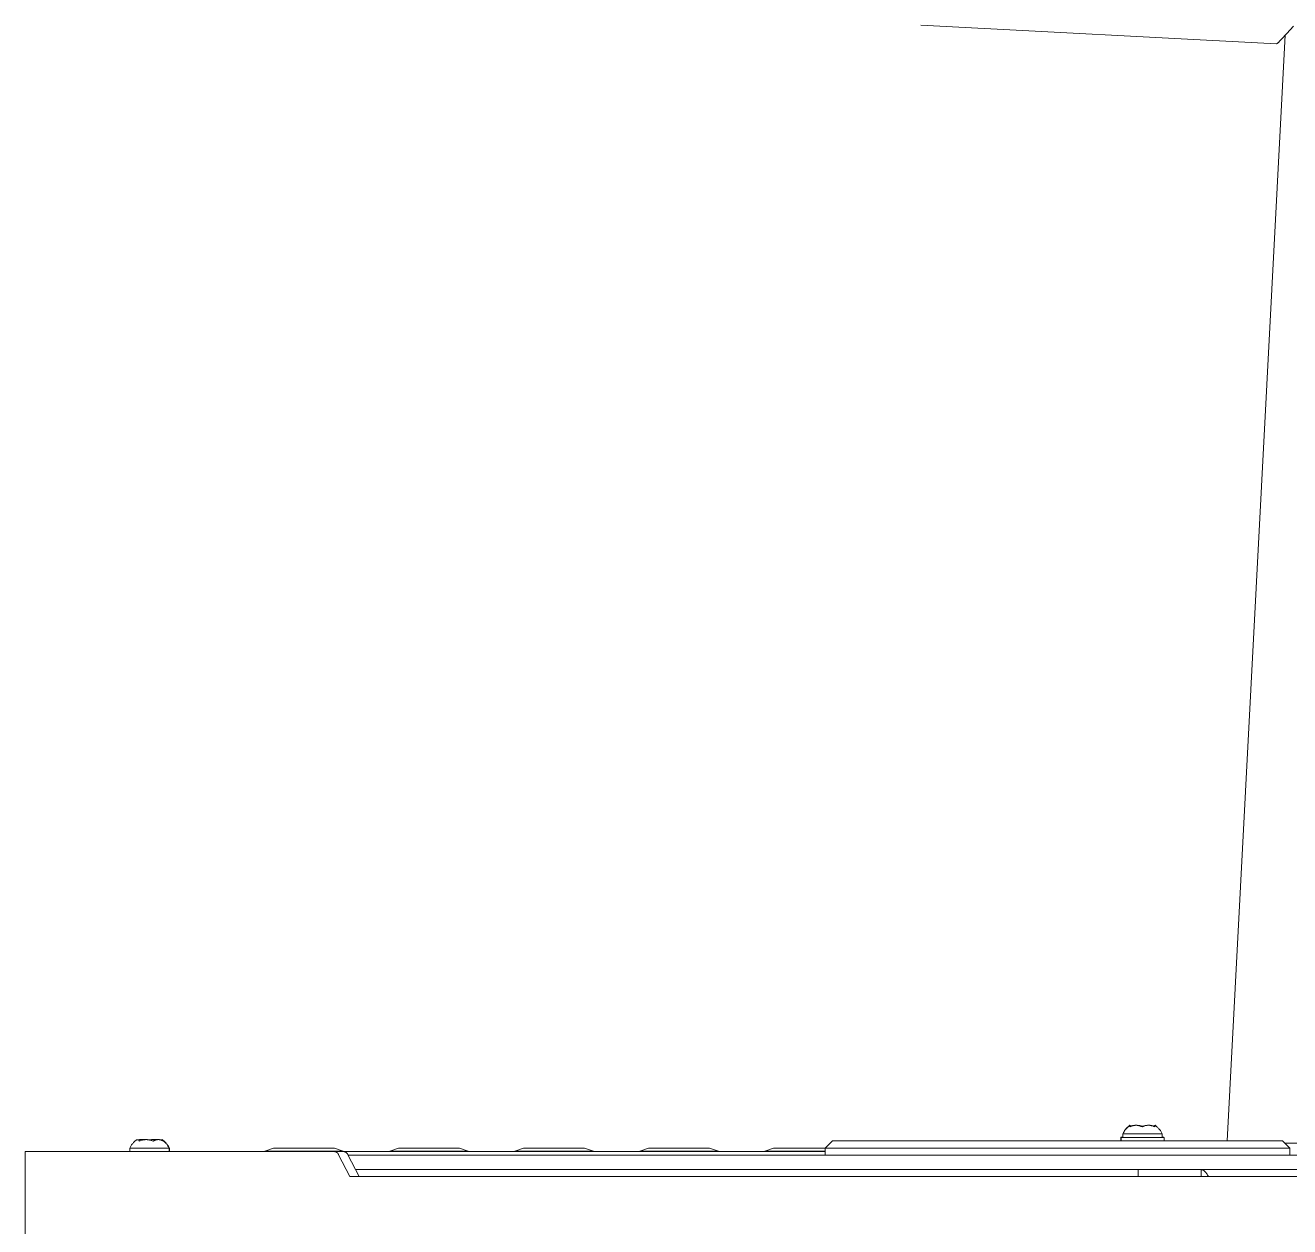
# Model space of a CAD drawing. Header units: inches. Extents: x 214 to 477, y -11 to 187.
# Drawn here: x 333.92 to 347.86, y 88.81 to 102.05 of the extents above; entities that cross this region are included whole.
import ezdxf

# ---------------------------------------------------------------- set-up
doc = ezdxf.new("R2010")
doc.units = ezdxf.units.IN
doc.layers.add('ZANO_R', color=7, linetype='Continuous', lineweight=0)

msp = doc.modelspace()

# ---------------------------------------------------------------- linework, layer by layer
at = {"layer": 'ZANO_R'}
for p, q in [((347.71055, 101.84875), (343.79266, 102.05345)), ((347.82324, 101.96142), (347.89678, 102.04434)), ((347.16778, 89.75703), (347.80641, 101.94282)), ((347.71569, 101.85109), (347.71676, 101.85183)), ((347.71676, 101.85183), (347.7179, 101.85268)), ((347.7179, 101.85268), (347.71913, 101.85362)), ((347.71913, 101.85362), (347.72183, 101.85582)), ((347.72183, 101.85582), (347.72485, 101.85841)), ((347.72485, 101.85841), (347.7282, 101.86141)), ((347.7282, 101.86141), (347.73585, 101.86861)), ((347.73585, 101.86861), (347.74476, 101.87738)), ((347.74476, 101.87738), (347.76628, 101.89955)), ((347.76628, 101.89955), (347.82324, 101.96142)), ((347.71055, 101.84875), (347.71104, 101.84878)), ((347.71104, 101.84878), (347.71161, 101.84891)), ((347.71161, 101.84891), (347.71226, 101.84914)), ((347.71226, 101.84914), (347.71299, 101.84948)), ((347.71299, 101.84948), (347.71381, 101.84991)), ((347.71381, 101.84991), (347.71471, 101.85045)), ((347.71471, 101.85045), (347.71569, 101.85109)), ((346.03185, 89.86466), (346.03647, 89.87143)), ((346.03466, 89.86451), (346.03927, 89.87128)), ((346.03647, 89.87143), (346.04131, 89.87804)), ((346.03927, 89.87128), (346.04412, 89.8779)), ((346.04131, 89.87804), (346.04638, 89.88449)), ((346.04412, 89.8779), (346.04918, 89.88434)), ((346.04638, 89.88449), (346.05167, 89.89075)), ((346.04918, 89.88434), (346.05447, 89.89061)), ((346.05167, 89.89075), (346.05716, 89.89684)), ((346.05447, 89.89061), (346.05996, 89.89669)), ((346.05716, 89.89684), (346.06286, 89.90273)), ((346.05996, 89.89669), (346.06566, 89.90258)), ((346.06286, 89.90273), (346.06876, 89.90842)), ((346.06566, 89.90258), (346.07156, 89.90827)), ((346.06876, 89.90842), (346.07485, 89.91391)), ((346.07156, 89.90827), (346.07765, 89.91376)), ((346.07485, 89.91391), (346.08112, 89.91918)), ((346.07765, 89.91376), (346.08392, 89.91904)), ((346.08112, 89.91918), (346.08757, 89.92424)), ((346.08392, 89.91904), (346.09037, 89.9241)), ((346.08757, 89.92424), (346.09419, 89.92908)), ((346.09037, 89.9241), (346.09699, 89.92893)), ((346.09237, 89.92782), (346.09238, 89.92787)), ((346.09237, 89.92776), (346.09237, 89.92782)), ((346.09237, 89.9277), (346.09237, 89.92776)), ((346.09237, 89.92765), (346.09237, 89.9277)), ((346.09237, 89.92759), (346.09237, 89.92765)), ((346.09237, 89.92753), (346.09237, 89.92759)), ((346.09238, 89.92748), (346.09237, 89.92753)), ((346.09238, 89.92787), (346.09239, 89.92793)), ((346.09239, 89.92742), (346.09238, 89.92748)), ((346.09239, 89.92793), (346.0924, 89.92798)), ((346.0924, 89.92737), (346.09239, 89.92742)), ((346.0924, 89.92798), (346.09241, 89.92804)), ((346.09241, 89.92731), (346.0924, 89.92737)), ((346.09241, 89.92804), (346.09242, 89.92809)), ((346.09242, 89.92726), (346.09241, 89.92731)), ((346.09242, 89.92809), (346.09244, 89.92815)), ((346.09244, 89.9272), (346.09242, 89.92726)), ((346.09244, 89.92815), (346.09246, 89.9282)), ((346.09245, 89.92715), (346.09244, 89.9272)), ((346.09247, 89.9271), (346.09245, 89.92715)), ((346.09246, 89.9282), (346.09248, 89.92825)), ((346.09249, 89.92704), (346.09247, 89.9271)), ((346.09248, 89.92825), (346.0925, 89.92831)), ((346.09252, 89.92699), (346.09249, 89.92704)), ((346.0925, 89.92831), (346.09252, 89.92836)), ((346.09252, 89.92836), (346.09254, 89.92841)), ((346.09254, 89.92694), (346.09252, 89.92699)), ((346.09254, 89.92841), (346.09257, 89.92846)), ((346.09257, 89.92689), (346.09254, 89.92694)), ((346.09257, 89.92846), (346.0926, 89.92851)), ((346.0926, 89.92684), (346.09257, 89.92689)), ((346.0926, 89.92851), (346.09263, 89.92855)), ((346.09263, 89.9268), (346.0926, 89.92684)), ((346.09263, 89.92855), (346.09266, 89.9286)), ((346.09266, 89.92675), (346.09263, 89.9268)), ((346.09266, 89.9286), (346.09269, 89.92865)), ((346.09269, 89.9267), (346.09266, 89.92675)), ((346.09269, 89.92865), (346.09273, 89.92869)), ((346.09273, 89.92666), (346.09269, 89.9267)), ((346.09273, 89.92869), (346.09276, 89.92873)), ((346.09276, 89.92662), (346.09273, 89.92666)), ((346.09276, 89.92873), (346.0928, 89.92877)), ((346.0928, 89.92657), (346.09276, 89.92662)), ((346.0928, 89.92877), (346.09284, 89.92882)), ((346.09284, 89.92653), (346.0928, 89.92657)), ((346.09284, 89.92882), (346.09288, 89.92885)), ((346.09288, 89.92649), (346.09284, 89.92653)), ((346.09288, 89.92885), (346.09292, 89.92889)), ((346.09292, 89.92646), (346.09288, 89.92649)), ((346.09292, 89.92889), (346.09297, 89.92893)), ((346.09296, 89.92642), (346.09292, 89.92646)), ((346.09301, 89.92639), (346.09296, 89.92642)), ((346.09297, 89.92893), (346.09301, 89.92896)), ((346.09301, 89.92896), (346.09306, 89.929)), ((346.09305, 89.92635), (346.09301, 89.92639)), ((346.0931, 89.92632), (346.09305, 89.92635)), ((346.09306, 89.929), (346.0931, 89.92903)), ((346.0931, 89.92903), (346.09315, 89.92906)), ((346.09315, 89.92629), (346.0931, 89.92632)), ((346.09315, 89.92906), (346.0932, 89.92908)), ((346.0932, 89.92626), (346.09315, 89.92629)), ((346.0932, 89.92908), (346.09325, 89.92911)), ((346.09325, 89.92624), (346.0932, 89.92626)), ((346.09325, 89.92911), (346.0933, 89.92914)), ((346.0933, 89.92914), (346.09335, 89.92916)), ((346.09335, 89.92916), (346.0934, 89.92918)), ((346.0934, 89.92918), (346.09346, 89.9292)), ((346.09346, 89.9292), (346.09351, 89.92922)), ((346.09351, 89.92922), (346.09357, 89.92923)), ((346.09357, 89.92923), (346.09362, 89.92925)), ((346.09362, 89.92925), (346.09367, 89.92926)), ((346.09367, 89.92926), (346.09373, 89.92927)), ((346.09373, 89.92927), (346.09379, 89.92927)), ((346.09379, 89.92927), (346.09384, 89.92928)), ((346.09384, 89.92928), (346.0939, 89.92928)), ((346.0939, 89.92928), (346.09395, 89.92929)), ((346.09395, 89.92929), (346.09401, 89.92929)), ((346.09401, 89.92929), (346.09407, 89.92928)), ((346.09407, 89.92928), (346.09412, 89.92928)), ((346.09412, 89.92928), (346.09418, 89.92927)), ((346.09418, 89.92927), (346.09424, 89.92927)), ((346.09424, 89.92927), (346.09429, 89.92926)), ((346.09424, 89.91232), (346.09496, 89.9192)), ((346.09854, 89.91452), (346.09424, 89.91232)), ((346.09429, 89.92926), (346.09435, 89.92924)), ((346.09435, 89.92924), (346.0944, 89.92923)), ((346.0944, 89.92923), (346.09445, 89.92922)), ((346.09445, 89.92922), (346.09451, 89.9292)), ((346.09451, 89.9292), (346.09456, 89.92918)), ((346.09456, 89.92918), (346.09461, 89.92916)), ((346.09461, 89.92916), (346.09466, 89.92913)), ((346.09466, 89.92913), (346.09472, 89.92911)), ((346.09472, 89.92911), (346.09476, 89.92908)), ((346.09476, 89.92908), (346.09481, 89.92906)), ((346.09481, 89.92906), (346.09486, 89.92903)), ((346.09486, 89.92903), (346.09491, 89.92899)), ((346.09491, 89.92899), (346.09495, 89.92896)), ((346.09495, 89.92896), (346.095, 89.92893)), ((346.09496, 89.9192), (346.09533, 89.92201)), ((346.095, 89.92893), (346.09504, 89.92889)), ((346.09504, 89.92889), (346.09508, 89.92885)), ((346.09508, 89.92885), (346.09512, 89.92881)), ((346.09512, 89.92881), (346.09516, 89.92877)), ((346.09516, 89.92877), (346.0952, 89.92873)), ((346.0952, 89.92873), (346.09524, 89.92869)), ((346.09524, 89.92869), (346.09527, 89.92864)), ((346.09527, 89.92864), (346.0953, 89.9286)), ((346.0953, 89.9286), (346.09534, 89.92855)), ((346.09533, 89.92201), (346.09571, 89.92438)), ((346.09534, 89.92855), (346.09536, 89.9285)), ((346.09536, 89.9285), (346.09539, 89.92845)), ((346.09539, 89.92845), (346.09542, 89.9284)), ((346.09542, 89.9284), (346.09544, 89.92835)), ((346.09544, 89.92835), (346.09547, 89.9283)), ((346.09547, 89.9283), (346.09549, 89.92825)), ((346.09549, 89.92825), (346.09551, 89.9282)), ((346.09551, 89.9282), (346.09552, 89.92814)), ((346.09552, 89.92814), (346.09554, 89.92809)), ((346.09554, 89.92809), (346.09555, 89.92803)), ((346.09555, 89.92803), (346.09557, 89.92798)), ((346.09557, 89.92798), (346.09558, 89.92792)), ((346.09571, 89.92438), (346.0959, 89.9254)), ((346.0959, 89.9254), (346.09609, 89.92629)), ((346.09609, 89.92629), (346.09619, 89.92669)), ((346.09619, 89.92669), (346.09629, 89.92707)), ((346.09629, 89.92707), (346.09639, 89.92741)), ((346.09639, 89.92741), (346.09648, 89.92772)), ((346.09648, 89.92772), (346.09658, 89.92801)), ((346.09658, 89.92801), (346.09663, 89.92814)), ((346.09663, 89.92814), (346.09668, 89.92826)), ((346.09668, 89.92826), (346.09673, 89.92837)), ((346.09673, 89.92837), (346.09678, 89.92848)), ((346.09678, 89.92848), (346.09683, 89.92858)), ((346.09683, 89.92858), (346.09685, 89.92863)), ((346.09685, 89.92863), (346.09688, 89.92867)), ((346.09688, 89.92867), (346.0969, 89.92871)), ((346.0969, 89.92871), (346.09693, 89.92875)), ((346.09693, 89.92875), (346.09695, 89.92879)), ((346.09695, 89.92879), (346.09698, 89.92883)), ((346.09698, 89.92883), (346.097, 89.92887)), ((346.097, 89.92887), (346.09703, 89.9289)), ((346.09703, 89.9289), (346.09705, 89.92893)), ((346.09705, 89.92893), (346.09708, 89.92896)), ((346.09708, 89.92896), (346.0971, 89.92899)), ((346.0971, 89.92899), (346.09713, 89.92901)), ((346.09713, 89.92901), (346.09715, 89.92904)), ((346.09715, 89.92904), (346.09718, 89.92906)), ((346.09718, 89.92906), (346.0972, 89.92908)), ((346.0972, 89.92908), (346.09723, 89.92909)), ((346.09723, 89.92909), (346.09725, 89.92911)), ((346.09725, 89.92911), (346.09728, 89.92912)), ((346.09728, 89.92912), (346.0973, 89.92914)), ((346.0973, 89.92914), (346.09733, 89.92915)), ((346.09733, 89.92915), (346.09735, 89.92915)), ((346.09735, 89.92915), (346.09737, 89.92916)), ((346.09737, 89.92916), (346.0974, 89.92916)), ((346.0974, 89.92916), (346.09742, 89.92917)), ((346.09742, 89.92917), (346.09745, 89.92917)), ((346.09745, 89.92917), (346.09747, 89.92916)), ((346.09747, 89.92916), (346.0975, 89.92916)), ((346.0975, 89.92916), (346.09752, 89.92916)), ((346.09752, 89.92916), (346.09755, 89.92915)), ((346.09755, 89.92915), (346.09757, 89.92914)), ((346.09757, 89.92914), (346.0976, 89.92913)), ((346.0976, 89.92913), (346.09762, 89.92911)), ((346.09762, 89.92911), (346.09765, 89.9291)), ((346.09765, 89.9291), (346.09767, 89.92908)), ((346.09767, 89.92908), (346.0977, 89.92906)), ((346.0977, 89.92906), (346.09772, 89.92904)), ((346.09772, 89.92904), (346.09775, 89.92902)), ((346.09775, 89.92902), (346.09777, 89.92899)), ((346.09777, 89.92899), (346.0978, 89.92897)), ((346.0978, 89.92897), (346.09782, 89.92894)), ((346.09782, 89.92894), (346.09785, 89.92891)), ((346.09785, 89.92891), (346.09787, 89.92887)), ((346.09787, 89.92887), (346.0979, 89.92884)), ((346.0979, 89.92884), (346.09792, 89.9288)), ((346.09792, 89.9288), (346.09795, 89.92876)), ((346.09795, 89.92876), (346.09797, 89.92872)), ((346.09797, 89.92872), (346.09799, 89.92868)), ((346.09799, 89.92868), (346.09802, 89.92864)), ((346.09802, 89.92864), (346.09807, 89.92854)), ((346.09807, 89.92854), (346.09812, 89.92844)), ((346.09812, 89.92844), (346.09817, 89.92833)), ((346.09817, 89.92833), (346.09822, 89.92821)), ((346.09822, 89.92821), (346.09827, 89.92809)), ((346.09827, 89.92809), (346.09832, 89.92795)), ((346.09832, 89.92795), (346.09836, 89.92781)), ((346.09836, 89.92781), (346.09846, 89.92751)), ((346.09846, 89.92751), (346.09856, 89.92717)), ((346.1029, 89.91658), (346.09854, 89.91452)), ((346.09856, 89.92717), (346.09866, 89.92681)), ((346.09866, 89.92681), (346.09885, 89.92599)), ((346.09885, 89.92599), (346.09905, 89.92506)), ((346.09905, 89.92506), (346.09924, 89.924)), ((346.09924, 89.924), (346.09962, 89.92155)), ((346.09962, 89.92155), (346.09999, 89.91866)), ((346.09999, 89.91866), (346.10035, 89.91535)), ((346.10463, 89.91862), (346.10021, 89.91672)), ((346.10734, 89.91849), (346.1029, 89.91658)), ((346.10912, 89.92037), (346.10463, 89.91862)), ((346.11184, 89.92025), (346.10734, 89.91849)), ((346.11367, 89.92197), (346.10912, 89.92037)), ((346.11639, 89.92185), (346.11184, 89.92025)), ((346.11826, 89.92342), (346.11367, 89.92197)), ((346.121, 89.9233), (346.11639, 89.92185)), ((346.1229, 89.92471), (346.11826, 89.92342)), ((346.12565, 89.92459), (346.121, 89.9233)), ((346.12759, 89.92584), (346.1229, 89.92471)), ((346.13035, 89.92573), (346.12565, 89.92459)), ((346.13231, 89.92682), (346.12759, 89.92584)), ((346.13508, 89.9267), (346.13035, 89.92573)), ((346.13705, 89.92763), (346.13231, 89.92682)), ((346.13984, 89.92751), (346.13508, 89.9267)), ((346.14183, 89.92829), (346.13705, 89.92763)), ((346.14462, 89.92817), (346.13984, 89.92751)), ((346.14662, 89.92878), (346.14183, 89.92829)), ((346.14942, 89.92866), (346.14462, 89.92817)), ((346.15143, 89.92911), (346.14662, 89.92878)), ((346.15424, 89.92898), (346.14942, 89.92866)), ((346.15624, 89.92928), (346.15143, 89.92911)), ((346.15907, 89.92915), (346.15424, 89.92898)), ((346.16106, 89.92928), (346.15624, 89.92928)), ((346.1639, 89.92915), (346.15907, 89.92915)), ((346.16588, 89.92913), (346.16106, 89.92928)), ((346.16307, 89.92923), (346.16747, 89.92931)), ((346.16872, 89.92898), (346.1639, 89.92915)), ((346.16587, 89.92908), (346.17096, 89.92916)), ((346.16747, 89.92931), (346.17186, 89.92927)), ((346.17354, 89.92866), (346.16872, 89.92898)), ((346.17096, 89.92916), (346.17605, 89.92908)), ((346.17186, 89.92927), (346.17625, 89.92911)), ((346.17834, 89.92817), (346.17354, 89.92866)), ((346.17605, 89.92908), (346.18113, 89.92883)), ((346.18313, 89.92751), (346.17834, 89.92817)), ((346.18113, 89.92883), (346.1862, 89.92841)), ((346.18789, 89.9267), (346.18313, 89.92751)), ((346.1862, 89.92841), (346.19125, 89.92783)), ((346.19262, 89.92573), (346.18789, 89.9267)), ((346.19125, 89.92783), (346.19628, 89.92709)), ((346.19731, 89.92459), (346.19262, 89.92573)), ((346.19628, 89.92709), (346.20129, 89.92618)), ((346.20197, 89.9233), (346.19731, 89.92459)), ((346.20129, 89.92618), (346.20626, 89.92511)), ((346.20657, 89.92185), (346.20197, 89.9233)), ((346.20626, 89.92511), (346.21119, 89.92388)), ((346.21113, 89.92025), (346.20657, 89.92185)), ((346.21562, 89.91849), (346.21113, 89.92025)), ((346.21119, 89.92388), (346.21609, 89.92249)), ((346.22006, 89.91658), (346.21562, 89.91849)), ((346.21609, 89.92249), (346.22093, 89.92094)), ((346.22443, 89.91452), (346.22006, 89.91658)), ((346.22093, 89.92094), (346.22572, 89.91923)), ((346.22873, 89.91232), (346.22443, 89.91452)), ((346.22572, 89.91923), (346.23045, 89.91737)), ((346.23191, 89.91387), (346.22873, 89.91232)), ((346.23045, 89.91737), (346.23512, 89.91535)), ((346.23512, 89.91535), (346.23191, 89.91387)), ((346.23822, 89.91801), (346.23356, 89.91605)), ((346.24004, 89.91747), (346.23512, 89.91535)), ((346.24295, 89.91983), (346.23822, 89.91801)), ((346.24502, 89.91942), (346.24004, 89.91747)), ((346.24774, 89.92149), (346.24295, 89.91983)), ((346.25006, 89.9212), (346.24502, 89.91942)), ((346.25258, 89.923), (346.24774, 89.92149)), ((346.25517, 89.9228), (346.25006, 89.9212)), ((346.25746, 89.92434), (346.25258, 89.923)), ((346.26033, 89.92423), (346.25517, 89.9228)), ((346.26239, 89.92553), (346.25746, 89.92434)), ((346.26553, 89.92548), (346.26033, 89.92423)), ((346.26735, 89.92656), (346.26239, 89.92553)), ((346.27077, 89.92654), (346.26553, 89.92548)), ((346.27234, 89.92742), (346.26735, 89.92656)), ((346.27605, 89.92743), (346.27077, 89.92654)), ((346.27736, 89.92813), (346.27234, 89.92742)), ((346.28135, 89.92814), (346.27605, 89.92743)), ((346.2824, 89.92867), (346.27736, 89.92813)), ((346.28667, 89.92866), (346.28135, 89.92814)), ((346.28745, 89.92904), (346.2824, 89.92867)), ((346.29201, 89.929), (346.28667, 89.92866)), ((346.29251, 89.92925), (346.28745, 89.92904)), ((346.29736, 89.92915), (346.29201, 89.929)), ((346.29758, 89.9293), (346.29251, 89.92925)), ((346.30271, 89.92913), (346.29736, 89.92915)), ((346.30264, 89.92919), (346.29758, 89.9293)), ((346.30157, 89.92924), (346.30517, 89.92931)), ((346.30806, 89.92891), (346.30271, 89.92913)), ((346.30438, 89.9291), (346.3092, 89.92916)), ((346.30517, 89.92931), (346.30877, 89.92929)), ((346.31339, 89.92852), (346.30806, 89.92891)), ((346.3092, 89.92916), (346.31403, 89.92905)), ((346.31871, 89.92794), (346.31339, 89.92852)), ((346.31403, 89.92905), (346.31885, 89.92879)), ((346.32401, 89.92718), (346.31871, 89.92794)), ((346.31885, 89.92879), (346.32365, 89.92836)), ((346.32365, 89.92836), (346.32844, 89.92777)), ((346.32927, 89.92623), (346.32401, 89.92718)), ((346.32844, 89.92777), (346.33321, 89.92702)), ((346.3345, 89.92511), (346.32927, 89.92623)), ((346.33321, 89.92702), (346.33795, 89.9261)), ((346.33969, 89.9238), (346.3345, 89.92511)), ((346.33795, 89.9261), (346.34266, 89.92503)), ((346.34483, 89.92232), (346.33969, 89.9238)), ((346.34266, 89.92503), (346.34733, 89.92381)), ((346.34992, 89.92066), (346.34483, 89.92232)), ((346.34733, 89.92381), (346.35195, 89.92242)), ((346.35495, 89.91883), (346.34992, 89.92066)), ((346.35195, 89.92242), (346.35652, 89.92088)), ((346.35991, 89.91683), (346.35495, 89.91883)), ((346.35652, 89.92088), (346.36104, 89.91919)), ((346.3648, 89.91466), (346.35991, 89.91683)), ((346.36104, 89.91919), (346.3655, 89.91735)), ((346.36961, 89.91232), (346.3648, 89.91466)), ((346.3655, 89.91735), (346.3699, 89.91535)), ((346.36707, 89.91974), (346.36705, 89.91911)), ((346.36705, 89.91911), (346.36706, 89.91848)), ((346.36706, 89.91848), (346.36709, 89.91784)), ((346.36711, 89.92038), (346.36707, 89.91974)), ((346.36709, 89.91784), (346.36714, 89.91721)), ((346.36716, 89.92101), (346.36711, 89.92038)), ((346.36714, 89.91721), (346.36721, 89.91658)), ((346.36725, 89.92164), (346.36716, 89.92101)), ((346.36735, 89.92226), (346.36725, 89.92164)), ((346.36747, 89.92288), (346.36735, 89.92226)), ((346.36762, 89.9235), (346.36747, 89.92288)), ((346.36779, 89.92411), (346.36762, 89.9235)), ((346.36798, 89.92471), (346.36779, 89.92411)), ((346.36819, 89.92531), (346.36798, 89.92471)), ((346.36842, 89.9259), (346.36819, 89.92531)), ((346.36867, 89.92648), (346.36842, 89.9259)), ((346.36894, 89.92706), (346.36867, 89.92648)), ((346.36923, 89.92762), (346.36894, 89.92706)), ((346.36954, 89.92817), (346.36923, 89.92762)), ((346.36945, 89.91618), (346.36944, 89.91521)), ((346.36944, 89.91521), (346.36946, 89.91425)), ((346.36949, 89.91715), (346.36945, 89.91618)), ((346.36946, 89.91425), (346.36952, 89.91328)), ((346.36957, 89.91811), (346.36949, 89.91715)), ((346.36952, 89.91328), (346.36961, 89.91232)), ((346.36987, 89.92871), (346.36954, 89.92817)), ((346.36968, 89.91907), (346.36957, 89.91811)), ((346.36982, 89.92003), (346.36968, 89.91907)), ((346.36999, 89.92098), (346.36982, 89.92003)), ((346.37022, 89.92924), (346.36987, 89.92871)), ((346.3702, 89.92192), (346.36999, 89.92098)), ((346.37044, 89.92286), (346.3702, 89.92192)), ((346.37195, 89.92801), (346.37023, 89.92924)), ((346.37072, 89.92378), (346.37044, 89.92286)), ((346.37102, 89.9247), (346.37072, 89.92378)), ((346.37136, 89.92561), (346.37102, 89.9247)), ((346.37173, 89.9265), (346.37136, 89.92561)), ((346.37213, 89.92738), (346.37173, 89.9265)), ((346.37256, 89.92825), (346.37213, 89.92738)), ((346.37302, 89.9291), (346.37256, 89.92825)), ((346.37967, 89.92425), (346.37303, 89.92909)), ((346.38614, 89.91919), (346.37967, 89.92425)), ((346.39243, 89.9139), (346.38614, 89.91919)), ((346.39854, 89.90841), (346.39243, 89.9139)), ((346.40446, 89.90271), (346.39854, 89.90841)), ((346.41017, 89.89681), (346.40446, 89.90271)), ((346.41569, 89.89072), (346.41017, 89.89681)), ((346.42099, 89.88444), (346.41569, 89.89072)), ((346.42607, 89.87798), (346.42099, 89.88444)), ((346.43092, 89.87136), (346.42607, 89.87798)), ((346.43555, 89.86457), (346.43092, 89.87136)), ((335.10523, 89.72759), (335.11065, 89.73395)), ((335.11065, 89.73395), (335.11629, 89.74012)), ((335.11629, 89.74012), (335.12215, 89.74609)), ((335.12215, 89.74609), (335.12821, 89.75185)), ((335.12821, 89.75185), (335.13446, 89.7574)), ((335.13446, 89.7574), (335.14091, 89.76273)), ((335.14091, 89.76273), (335.14754, 89.76783)), ((335.14815, 89.76819), (335.14754, 89.76783)), ((335.14878, 89.76853), (335.14815, 89.76819)), ((335.14941, 89.76885), (335.14878, 89.76853)), ((335.15006, 89.76914), (335.14941, 89.76885)), ((335.15072, 89.76941), (335.15006, 89.76914)), ((335.15139, 89.76966), (335.15072, 89.76941)), ((335.15206, 89.76989), (335.15139, 89.76966)), ((335.15274, 89.77009), (335.15206, 89.76989)), ((335.15343, 89.77027), (335.15274, 89.77009)), ((335.15413, 89.77043), (335.15343, 89.77027)), ((335.15483, 89.77056), (335.15413, 89.77043)), ((335.15553, 89.77067), (335.15483, 89.77056)), ((335.15624, 89.77075), (335.15553, 89.77067)), ((335.15695, 89.77081), (335.15624, 89.77075)), ((335.15766, 89.77084), (335.15695, 89.77081)), ((335.15837, 89.77085), (335.15766, 89.77084)), ((335.15908, 89.77083), (335.15837, 89.77085)), ((335.15979, 89.77079), (335.15908, 89.77083)), ((335.1605, 89.77073), (335.15979, 89.77079)), ((335.16121, 89.77064), (335.1605, 89.77073)), ((335.16191, 89.77052), (335.16121, 89.77064)), ((335.16261, 89.77038), (335.16191, 89.77052)), ((335.1633, 89.77022), (335.16261, 89.77038)), ((335.16399, 89.77003), (335.1633, 89.77022)), ((335.16467, 89.76982), (335.16399, 89.77003)), ((335.16535, 89.76959), (335.16467, 89.76982)), ((335.16601, 89.76933), (335.16535, 89.76959)), ((335.16666, 89.76905), (335.16601, 89.76933)), ((335.16731, 89.76875), (335.16666, 89.76905)), ((335.167, 89.7681), (335.17019, 89.7689)), ((335.16794, 89.76842), (335.16731, 89.76875)), ((335.16856, 89.76808), (335.16794, 89.76842)), ((335.16917, 89.76771), (335.16856, 89.76808)), ((335.16977, 89.76732), (335.16917, 89.76771)), ((335.17035, 89.76691), (335.16977, 89.76732)), ((335.17019, 89.7689), (335.1734, 89.7696)), ((335.17092, 89.76648), (335.17035, 89.76691)), ((335.17147, 89.76603), (335.17092, 89.76648)), ((335.17201, 89.76557), (335.17147, 89.76603)), ((335.17253, 89.76508), (335.17201, 89.76557)), ((335.17304, 89.76458), (335.17253, 89.76508)), ((335.17352, 89.76405), (335.17304, 89.76458)), ((335.1734, 89.7696), (335.17664, 89.77019)), ((335.17399, 89.76352), (335.17352, 89.76405)), ((335.17444, 89.76296), (335.17399, 89.76352)), ((335.17487, 89.7624), (335.17444, 89.76296)), ((335.17527, 89.76181), (335.17487, 89.7624)), ((335.17566, 89.76122), (335.17527, 89.76181)), ((335.17603, 89.76061), (335.17566, 89.76122)), ((335.17638, 89.75998), (335.17603, 89.76061)), ((335.1767, 89.75935), (335.17638, 89.75998)), ((335.17664, 89.77019), (335.1799, 89.77067)), ((335.177, 89.7587), (335.1767, 89.75935)), ((335.17728, 89.75805), (335.177, 89.7587)), ((335.17754, 89.75738), (335.17728, 89.75805)), ((335.17777, 89.75671), (335.17754, 89.75738)), ((335.17798, 89.75603), (335.17777, 89.75671)), ((335.17817, 89.75534), (335.17798, 89.75603)), ((335.17833, 89.75465), (335.17817, 89.75534)), ((335.18414, 89.7572), (335.17833, 89.75465)), ((335.1799, 89.77067), (335.18317, 89.77104)), ((335.18317, 89.77104), (335.18645, 89.7713)), ((335.19004, 89.75956), (335.18414, 89.7572)), ((335.18645, 89.7713), (335.18973, 89.77146)), ((335.18973, 89.77146), (335.19302, 89.7715)), ((335.19601, 89.7617), (335.19004, 89.75956)), ((335.19302, 89.7715), (335.19631, 89.77143)), ((335.20206, 89.76364), (335.19601, 89.7617)), ((335.19631, 89.77143), (335.1996, 89.77125)), ((335.1996, 89.77125), (335.20288, 89.77096)), ((335.20817, 89.76537), (335.20206, 89.76364)), ((335.20288, 89.77096), (335.20614, 89.77056)), ((335.2099, 89.77108), (335.20542, 89.77065)), ((335.20614, 89.77056), (335.20939, 89.77006)), ((335.21433, 89.76689), (335.20817, 89.76537)), ((335.20939, 89.77006), (335.21263, 89.76944)), ((335.21439, 89.77135), (335.2099, 89.77108)), ((335.21263, 89.76944), (335.21584, 89.76872)), ((335.22054, 89.76819), (335.21433, 89.76689)), ((335.21889, 89.77148), (335.21439, 89.77135)), ((335.21584, 89.76872), (335.21902, 89.76789)), ((335.22339, 89.77147), (335.21889, 89.77148)), ((335.2268, 89.76928), (335.22054, 89.76819)), ((335.22789, 89.77132), (335.22339, 89.77147)), ((335.22546, 89.77142), (335.22967, 89.7715)), ((335.23309, 89.77016), (335.2268, 89.76928)), ((335.23238, 89.77102), (335.22789, 89.77132)), ((335.22967, 89.7715), (335.23387, 89.77146)), ((335.23686, 89.77057), (335.23238, 89.77102)), ((335.2394, 89.77081), (335.23309, 89.77016)), ((335.23387, 89.77146), (335.23807, 89.77131)), ((335.23807, 89.77131), (335.24227, 89.77104)), ((335.24573, 89.77125), (335.2394, 89.77081)), ((335.25208, 89.77147), (335.24573, 89.77125)), ((335.25843, 89.77147), (335.25208, 89.77147)), ((335.26477, 89.77125), (335.25843, 89.77147)), ((335.2711, 89.77081), (335.26477, 89.77125)), ((335.27742, 89.77016), (335.2711, 89.77081)), ((335.28371, 89.76928), (335.27742, 89.77016)), ((335.28996, 89.76819), (335.28371, 89.76928)), ((335.29617, 89.76689), (335.28996, 89.76819)), ((335.29042, 89.7681), (335.29631, 89.76915)), ((335.30234, 89.76537), (335.29617, 89.76689)), ((335.29631, 89.76915), (335.30224, 89.77001)), ((335.30224, 89.77001), (335.30819, 89.77067)), ((335.30845, 89.76364), (335.30234, 89.76537)), ((335.30819, 89.77067), (335.31416, 89.77114)), ((335.31449, 89.7617), (335.30845, 89.76364)), ((335.31416, 89.77114), (335.32014, 89.77142)), ((335.32047, 89.75956), (335.31449, 89.7617)), ((335.32014, 89.77142), (335.32613, 89.7715)), ((335.32636, 89.7572), (335.32047, 89.75956)), ((335.32613, 89.7715), (335.33212, 89.77138)), ((335.33217, 89.75465), (335.32636, 89.7572)), ((335.33212, 89.77138), (335.3381, 89.77107)), ((335.3347, 89.7562), (335.33217, 89.75465)), ((335.33727, 89.75768), (335.3347, 89.7562)), ((335.34034, 89.75941), (335.33727, 89.75768)), ((335.3381, 89.77107), (335.34406, 89.77057)), ((335.34347, 89.76102), (335.34034, 89.75941)), ((335.34735, 89.7711), (335.34275, 89.77069)), ((335.34666, 89.76253), (335.34347, 89.76102)), ((335.34406, 89.77057), (335.35001, 89.76987)), ((335.3499, 89.76392), (335.34666, 89.76253)), ((335.35196, 89.77136), (335.34735, 89.7711)), ((335.35318, 89.7652), (335.3499, 89.76392)), ((335.35001, 89.76987), (335.35593, 89.76897)), ((335.35658, 89.77149), (335.35196, 89.77136)), ((335.3565, 89.76637), (335.35318, 89.7652)), ((335.35593, 89.76897), (335.36182, 89.76789)), ((335.35987, 89.76741), (335.3565, 89.76637)), ((335.3612, 89.77147), (335.35658, 89.77149)), ((335.36327, 89.76834), (335.35987, 89.76741)), ((335.36582, 89.77132), (335.3612, 89.77147)), ((335.3667, 89.76916), (335.36327, 89.76834)), ((335.36367, 89.77143), (335.36752, 89.7715)), ((335.37043, 89.77103), (335.36582, 89.77132)), ((335.37015, 89.76985), (335.3667, 89.76916)), ((335.36752, 89.7715), (335.37137, 89.77146)), ((335.37363, 89.77042), (335.37015, 89.76985)), ((335.37503, 89.7706), (335.37043, 89.77103)), ((335.37137, 89.77146), (335.37521, 89.77132)), ((335.37712, 89.77087), (335.37363, 89.77042)), ((335.37521, 89.77132), (335.37906, 89.77107)), ((335.38063, 89.7712), (335.37712, 89.77087)), ((335.38415, 89.77141), (335.38063, 89.7712)), ((335.38767, 89.77149), (335.38415, 89.77141)), ((335.3912, 89.77145), (335.38767, 89.77149)), ((335.39472, 89.77129), (335.3912, 89.77145)), ((335.39823, 89.77101), (335.39472, 89.77129)), ((335.40173, 89.7706), (335.39823, 89.77101)), ((335.40522, 89.77008), (335.40173, 89.7706)), ((335.40868, 89.76943), (335.40522, 89.77008)), ((335.41212, 89.76866), (335.40868, 89.76943)), ((335.41553, 89.76777), (335.41212, 89.76866)), ((335.41384, 89.7681), (335.41447, 89.76844)), ((335.41447, 89.76844), (335.41511, 89.76877)), ((335.41511, 89.76877), (335.41576, 89.76907)), ((335.41891, 89.76677), (335.41553, 89.76777)), ((335.41576, 89.76907), (335.41642, 89.76935)), ((335.41642, 89.76935), (335.41709, 89.7696)), ((335.41709, 89.7696), (335.41776, 89.76983)), ((335.41776, 89.76983), (335.41845, 89.77004)), ((335.41845, 89.77004), (335.41914, 89.77023)), ((335.42225, 89.76565), (335.41891, 89.76677)), ((335.41914, 89.77023), (335.41984, 89.77039)), ((335.41984, 89.77039), (335.42054, 89.77052)), ((335.42054, 89.77052), (335.42125, 89.77063)), ((335.42125, 89.77063), (335.42196, 89.77072)), ((335.42196, 89.77072), (335.42267, 89.77078)), ((335.42555, 89.76441), (335.42225, 89.76565)), ((335.42267, 89.77078), (335.42339, 89.77082)), ((335.42339, 89.77082), (335.42411, 89.77083)), ((335.42411, 89.77083), (335.42482, 89.77082)), ((335.42482, 89.77082), (335.42554, 89.77078)), ((335.42554, 89.77078), (335.42625, 89.77072)), ((335.4288, 89.76306), (335.42555, 89.76441)), ((335.42625, 89.77072), (335.42696, 89.77064)), ((335.42696, 89.77064), (335.42767, 89.77052)), ((335.42767, 89.77052), (335.42837, 89.77039)), ((335.42837, 89.77039), (335.42907, 89.77023)), ((335.43201, 89.76159), (335.4288, 89.76306)), ((335.42907, 89.77023), (335.42976, 89.77004)), ((335.42976, 89.77004), (335.43045, 89.76984)), ((335.43045, 89.76984), (335.43113, 89.7696)), ((335.43231, 89.77143), (335.43095, 89.76937)), ((335.43113, 89.7696), (335.4318, 89.76935)), ((335.4318, 89.76935), (335.43246, 89.76907)), ((335.43516, 89.76002), (335.43201, 89.76159)), ((335.43897, 89.76658), (335.43233, 89.77142)), ((335.43246, 89.76907), (335.43311, 89.76877)), ((335.43311, 89.76877), (335.43374, 89.76845)), ((335.43374, 89.76845), (335.43437, 89.7681)), ((335.43437, 89.7681), (335.43499, 89.76774)), ((335.43499, 89.76774), (335.43559, 89.76735)), ((335.43826, 89.75833), (335.43516, 89.76002)), ((335.43557, 89.76612), (335.44198, 89.76107)), ((335.43559, 89.76735), (335.43618, 89.76694)), ((335.43618, 89.76694), (335.43675, 89.76651)), ((335.43675, 89.76651), (335.43731, 89.76606)), ((335.43731, 89.76606), (335.43785, 89.76559)), ((335.43785, 89.76559), (335.43838, 89.76511)), ((335.44129, 89.75654), (335.43826, 89.75833)), ((335.43838, 89.76511), (335.43889, 89.7646)), ((335.43889, 89.7646), (335.43938, 89.76408)), ((335.44544, 89.76152), (335.43897, 89.76658)), ((335.43938, 89.76408), (335.43985, 89.76355)), ((335.43985, 89.76355), (335.4403, 89.76299)), ((335.4403, 89.76299), (335.44074, 89.76242)), ((335.44074, 89.76242), (335.44115, 89.76184)), ((335.44115, 89.76184), (335.44155, 89.76124)), ((335.44426, 89.75465), (335.44129, 89.75654)), ((335.44155, 89.76124), (335.44192, 89.76063)), ((335.44192, 89.76063), (335.44227, 89.76)), ((335.44198, 89.76107), (335.44822, 89.75581)), ((335.44227, 89.76), (335.4426, 89.75937)), ((335.4426, 89.75937), (335.44291, 89.75872)), ((335.44291, 89.75872), (335.44319, 89.75806)), ((335.44319, 89.75806), (335.44345, 89.7574)), ((335.44345, 89.7574), (335.44369, 89.75672)), ((335.44369, 89.75672), (335.44391, 89.75604)), ((335.44391, 89.75604), (335.4441, 89.75535)), ((335.4441, 89.75535), (335.44426, 89.75465)), ((335.45173, 89.75623), (335.44544, 89.76152)), ((335.44822, 89.75581), (335.45427, 89.75034)), ((335.45784, 89.75074), (335.45173, 89.75623)), ((335.45427, 89.75034), (335.46013, 89.74466)), ((335.46375, 89.74504), (335.45784, 89.75074)), ((335.46013, 89.74466), (335.46579, 89.73879)), ((335.46947, 89.73914), (335.46375, 89.74504)), ((335.46579, 89.73879), (335.47126, 89.73273)), ((335.47498, 89.73305), (335.46947, 89.73914)), ((335.47126, 89.73273), (335.47651, 89.72649)), ((335.48028, 89.72677), (335.47498, 89.73305)), ((342.81675, 89.75703), (342.73808, 89.67836)), ((345.29708, 89.75703), (342.81675, 89.75703)), ((347.77741, 89.75703), (345.29708, 89.75703)), ((346.01859, 89.79673), (345.9961, 89.79673)), ((345.9961, 89.75736), (345.9961, 89.79673)), ((345.9961, 89.75736), (345.9989, 89.75736)), ((346.23512, 89.79658), (345.9989, 89.79658)), ((345.9989, 89.75721), (345.9989, 89.79658)), ((345.9989, 89.75721), (346.23512, 89.75721)), ((346.01579, 89.8361), (346.01943, 89.84344)), ((346.01866, 89.8361), (346.01579, 89.8361)), ((346.01579, 89.8361), (346.01579, 89.79673)), ((346.01859, 89.83595), (346.02224, 89.84329)), ((346.23512, 89.83595), (346.01859, 89.83595)), ((346.01859, 89.83595), (346.01859, 89.79658)), ((346.01943, 89.84344), (346.02333, 89.85065)), ((346.02224, 89.84329), (346.02613, 89.85051)), ((346.02333, 89.85065), (346.02747, 89.85773)), ((346.02613, 89.85051), (346.03028, 89.85758)), ((346.02747, 89.85773), (346.03185, 89.86466)), ((346.03028, 89.85758), (346.03466, 89.86451)), ((346.11421, 89.75721), (346.11421, 89.75703)), ((346.11701, 89.75721), (346.11701, 89.75703)), ((346.45166, 89.83595), (346.23512, 89.83595)), ((346.47135, 89.79658), (346.23512, 89.79658)), ((346.47135, 89.75721), (346.23512, 89.75721)), ((346.35324, 89.75721), (346.35324, 89.75703)), ((346.43994, 89.85763), (346.43555, 89.86457)), ((346.4441, 89.85054), (346.43994, 89.85763)), ((346.448, 89.84331), (346.4441, 89.85054)), ((346.45166, 89.83595), (346.448, 89.84331)), ((346.45166, 89.83595), (346.45166, 89.79658)), ((346.46854, 89.79673), (346.45166, 89.79673)), ((346.46854, 89.79658), (346.46854, 89.79673)), ((346.47135, 89.75721), (346.47135, 89.79658)), ((347.77741, 89.75703), (347.85607, 89.67836)), ((348.96423, 89.73115), (347.80264, 89.73179)), ((347.80393, 89.7305), (350.74691, 89.73057)), ((333.92295, 75.0719), (333.92295, 89.63891)), ((337.33338, 89.63891), (333.92295, 89.63891)), ((335.07388, 89.63891), (335.07388, 89.67829)), ((335.0739, 89.67832), (335.07762, 89.6858)), ((335.3556, 89.67829), (335.07396, 89.67829)), ((335.07762, 89.6858), (335.08161, 89.69315)), ((335.08161, 89.69315), (335.08584, 89.70036)), ((335.08584, 89.70036), (335.09033, 89.70742)), ((335.09033, 89.70742), (335.09506, 89.71431)), ((335.09506, 89.71431), (335.10003, 89.72104)), ((335.10003, 89.72104), (335.10523, 89.72759)), ((335.46479, 89.67829), (335.3556, 89.67829)), ((335.49735, 89.67829), (335.46479, 89.67829)), ((335.47651, 89.72649), (335.48155, 89.72007)), ((335.48536, 89.72031), (335.48028, 89.72677)), ((335.48155, 89.72007), (335.48636, 89.71349)), ((335.49022, 89.71369), (335.48536, 89.72031)), ((335.48636, 89.71349), (335.49095, 89.70674)), ((335.49485, 89.7069), (335.49022, 89.71369)), ((335.49095, 89.70674), (335.49531, 89.69984)), ((335.49924, 89.69996), (335.49485, 89.7069)), ((335.49531, 89.69984), (335.49943, 89.6928)), ((335.50503, 89.67829), (335.49735, 89.67829)), ((335.50339, 89.69287), (335.49924, 89.69996)), ((335.49943, 89.6928), (335.50331, 89.68562)), ((335.50331, 89.68562), (335.50694, 89.67832)), ((335.5073, 89.68564), (335.50339, 89.69287)), ((335.50666, 89.67829), (335.50503, 89.67829)), ((335.50694, 89.67829), (335.50666, 89.67829)), ((335.50688, 89.67829), (335.50695, 89.67829)), ((335.51096, 89.67829), (335.50688, 89.67829)), ((335.50696, 89.67829), (335.50694, 89.67829)), ((335.50695, 89.67829), (335.50696, 89.67829)), ((335.50696, 89.67829), (335.50696, 89.67829)), ((335.50696, 89.67829), (335.50696, 89.63891)), ((335.51096, 89.67829), (335.5073, 89.68564)), ((335.51096, 89.67829), (335.51096, 89.63891)), ((336.65751, 89.67829), (336.56076, 89.64538)), ((336.56076, 89.64538), (337.4268, 89.64538)), ((336.56076, 89.64538), (336.56076, 89.63891)), ((337.33016, 89.67829), (336.65759, 89.67829)), ((337.42662, 89.64548), (337.33016, 89.67829)), ((337.33515, 89.63863), (337.33338, 89.63891)), ((337.33449, 89.63891), (337.43567, 89.63891)), ((337.33691, 89.63829), (337.33515, 89.63863)), ((337.33865, 89.63789), (337.33691, 89.63829)), ((337.34038, 89.63743), (337.33865, 89.63789)), ((337.3421, 89.63691), (337.34038, 89.63743)), ((337.34379, 89.63633), (337.3421, 89.63691)), ((337.34547, 89.6357), (337.34379, 89.63633)), ((337.34712, 89.63501), (337.34547, 89.6357)), ((337.34874, 89.63426), (337.34712, 89.63501)), ((337.35034, 89.63345), (337.34874, 89.63426)), ((337.35191, 89.6326), (337.35034, 89.63345)), ((337.35345, 89.63168), (337.35191, 89.6326)), ((337.35496, 89.63072), (337.35345, 89.63168)), ((337.35644, 89.62971), (337.35496, 89.63072)), ((337.35788, 89.62864), (337.35644, 89.62971)), ((337.35928, 89.62753), (337.35788, 89.62864)), ((337.36064, 89.62637), (337.35928, 89.62753)), ((337.36197, 89.62516), (337.36064, 89.62637)), ((337.36325, 89.62391), (337.36197, 89.62516)), ((337.36448, 89.62262), (337.36325, 89.62391)), ((337.36568, 89.62128), (337.36448, 89.62262)), ((337.36682, 89.6199), (337.36568, 89.62128)), ((337.36792, 89.61849), (337.36682, 89.6199)), ((337.36897, 89.61704), (337.36792, 89.61849)), ((337.36997, 89.61555), (337.36897, 89.61704)), ((337.37092, 89.61403), (337.36997, 89.61555)), ((337.37181, 89.61248), (337.37092, 89.61403)), ((337.37265, 89.6109), (337.37181, 89.61248)), ((337.37344, 89.60929), (337.37265, 89.6109)), ((337.37417, 89.60766), (337.37344, 89.60929)), ((337.37484, 89.606), (337.37417, 89.60766)), ((337.37546, 89.60432), (337.37484, 89.606)), ((337.49822, 89.36332), (337.37546, 89.60432)), ((337.42691, 89.63891), (337.42691, 89.64538)), ((337.43744, 89.63863), (337.43567, 89.63891)), ((337.43567, 89.63891), (342.73801, 89.63891)), ((337.4392, 89.63829), (337.43744, 89.63863)), ((337.44094, 89.63789), (337.4392, 89.63829)), ((337.44267, 89.63743), (337.44094, 89.63789)), ((337.44438, 89.63691), (337.44267, 89.63743)), ((337.44608, 89.63633), (337.44438, 89.63691)), ((337.44775, 89.63569), (337.44608, 89.63633)), ((337.4494, 89.635), (337.44775, 89.63569)), ((337.45103, 89.63425), (337.4494, 89.635)), ((337.45263, 89.63345), (337.45103, 89.63425)), ((337.4542, 89.63259), (337.45263, 89.63345)), ((337.45574, 89.63168), (337.4542, 89.63259)), ((337.45725, 89.63072), (337.45574, 89.63168)), ((337.45872, 89.6297), (337.45725, 89.63072)), ((337.46016, 89.62864), (337.45872, 89.6297)), ((337.46156, 89.62752), (337.46016, 89.62864)), ((337.46293, 89.62636), (337.46156, 89.62752)), ((337.46425, 89.62516), (337.46293, 89.62636)), ((337.46553, 89.62391), (337.46425, 89.62516)), ((337.46677, 89.62261), (337.46553, 89.62391)), ((337.46796, 89.62128), (337.46677, 89.62261)), ((337.46911, 89.6199), (337.46796, 89.62128)), ((337.4702, 89.61849), (337.46911, 89.6199)), ((337.47125, 89.61704), (337.4702, 89.61849)), ((337.47225, 89.61555), (337.47125, 89.61704)), ((337.4732, 89.61403), (337.47225, 89.61555)), ((337.4741, 89.61248), (337.4732, 89.61403)), ((337.47494, 89.6109), (337.4741, 89.61248)), ((337.47572, 89.60929), (337.47494, 89.6109)), ((337.47646, 89.60766), (337.47572, 89.60929)), ((337.47713, 89.606), (337.47646, 89.60766)), ((337.47775, 89.60432), (337.47713, 89.606)), ((337.60052, 89.36332), (337.47775, 89.60432)), ((337.48016, 89.59954), (337.48177, 89.59954)), ((337.48177, 89.59954), (348.92197, 89.59954)), ((337.48177, 89.59637), (337.48177, 89.59954)), ((338.03547, 89.67829), (337.93872, 89.64538)), ((337.93872, 89.64538), (338.80476, 89.64538)), ((337.93872, 89.64538), (337.93872, 89.63891)), ((338.70812, 89.67829), (338.03555, 89.67829)), ((338.80458, 89.64548), (338.70812, 89.67829)), ((338.80487, 89.63891), (338.80487, 89.64538)), ((339.41343, 89.67829), (339.31668, 89.64538)), ((339.31668, 89.64538), (340.18272, 89.64538)), ((339.31668, 89.64538), (339.31668, 89.63891)), ((340.08608, 89.67829), (339.41351, 89.67829)), ((340.18254, 89.64548), (340.08608, 89.67829)), ((340.18283, 89.63891), (340.18283, 89.64538)), ((340.79139, 89.67829), (340.69464, 89.64538)), ((340.69464, 89.64538), (341.56068, 89.64538)), ((340.69464, 89.64538), (340.69464, 89.63891)), ((341.46404, 89.67829), (340.79147, 89.67829)), ((341.5605, 89.64548), (341.46404, 89.67829)), ((341.56079, 89.63891), (341.56079, 89.64538)), ((342.16935, 89.67829), (342.0726, 89.64538)), ((342.0726, 89.64538), (342.73801, 89.64538)), ((342.0726, 89.64538), (342.0726, 89.63891)), ((342.73801, 89.67829), (342.16943, 89.67829)), ((342.73801, 89.67829), (345.29708, 89.67829)), ((342.73801, 89.67829), (342.73801, 89.59954)), ((345.29708, 89.67829), (347.85615, 89.67829)), ((347.85615, 89.67829), (347.85615, 89.59954)), ((359.11995, 89.36332), (337.49822, 89.36332)), ((337.56019, 89.44206), (348.92197, 89.44206)), ((337.56042, 89.44161), (346.1868, 89.44161)), ((346.1868, 89.44161), (346.1868, 89.36332)), ((346.1868, 89.44161), (346.87972, 89.44161)), ((346.87972, 89.36332), (346.87972, 89.44161)), ((346.87972, 89.44161), (346.88095, 89.44158)), ((346.88095, 89.44158), (346.88218, 89.44153)), ((346.88218, 89.44153), (346.88341, 89.44144)), ((346.88341, 89.44144), (346.88463, 89.44131)), ((346.88463, 89.44131), (346.88584, 89.44115)), ((346.88584, 89.44115), (346.88705, 89.44096)), ((346.88705, 89.44096), (346.88826, 89.44073)), ((346.88826, 89.44073), (346.88946, 89.44047)), ((346.88946, 89.44047), (346.89071, 89.44016)), ((346.89071, 89.44016), (346.89196, 89.43981)), ((346.89196, 89.43981), (346.8932, 89.43943)), ((346.8932, 89.43943), (346.89442, 89.43902)), ((346.89442, 89.43902), (346.89564, 89.43857)), ((346.89564, 89.43857), (346.89685, 89.43809)), ((346.89685, 89.43809), (346.89804, 89.43759)), ((346.89804, 89.43759), (346.89922, 89.43706)), ((346.89922, 89.43706), (346.90064, 89.43637)), ((346.90064, 89.43637), (346.90204, 89.43566)), ((346.90204, 89.43566), (346.90343, 89.4349)), ((346.90343, 89.4349), (346.90479, 89.43411)), ((346.90479, 89.43411), (346.90613, 89.43329)), ((346.90613, 89.43329), (346.90746, 89.43244)), ((346.90746, 89.43244), (346.90877, 89.43156)), ((346.90877, 89.43156), (346.91006, 89.43066)), ((346.91006, 89.43066), (346.91133, 89.42973)), ((346.91133, 89.42973), (346.91258, 89.42877)), ((346.91258, 89.42877), (346.91504, 89.42679)), ((346.91504, 89.42679), (346.91744, 89.42472)), ((346.91744, 89.42472), (346.91977, 89.42259)), ((346.91977, 89.42259), (346.92261, 89.41984)), ((346.92261, 89.41984), (346.92536, 89.41701)), ((346.92536, 89.41701), (346.92804, 89.4141)), ((346.92804, 89.4141), (346.93063, 89.41112)), ((346.93063, 89.41112), (346.93316, 89.40808)), ((346.93316, 89.40808), (346.93561, 89.40498)), ((346.93561, 89.40498), (346.94036, 89.39865)), ((346.94036, 89.39865), (346.94337, 89.3944)), ((346.94337, 89.3944), (346.94631, 89.39009)), ((346.94631, 89.39009), (346.95195, 89.38132)), ((346.95195, 89.38132), (346.95734, 89.37239)), ((346.95734, 89.37239), (346.96249, 89.36332))]:
    msp.add_line(p, q, dxfattribs=at)

doc.saveas('drawing.dxf')
